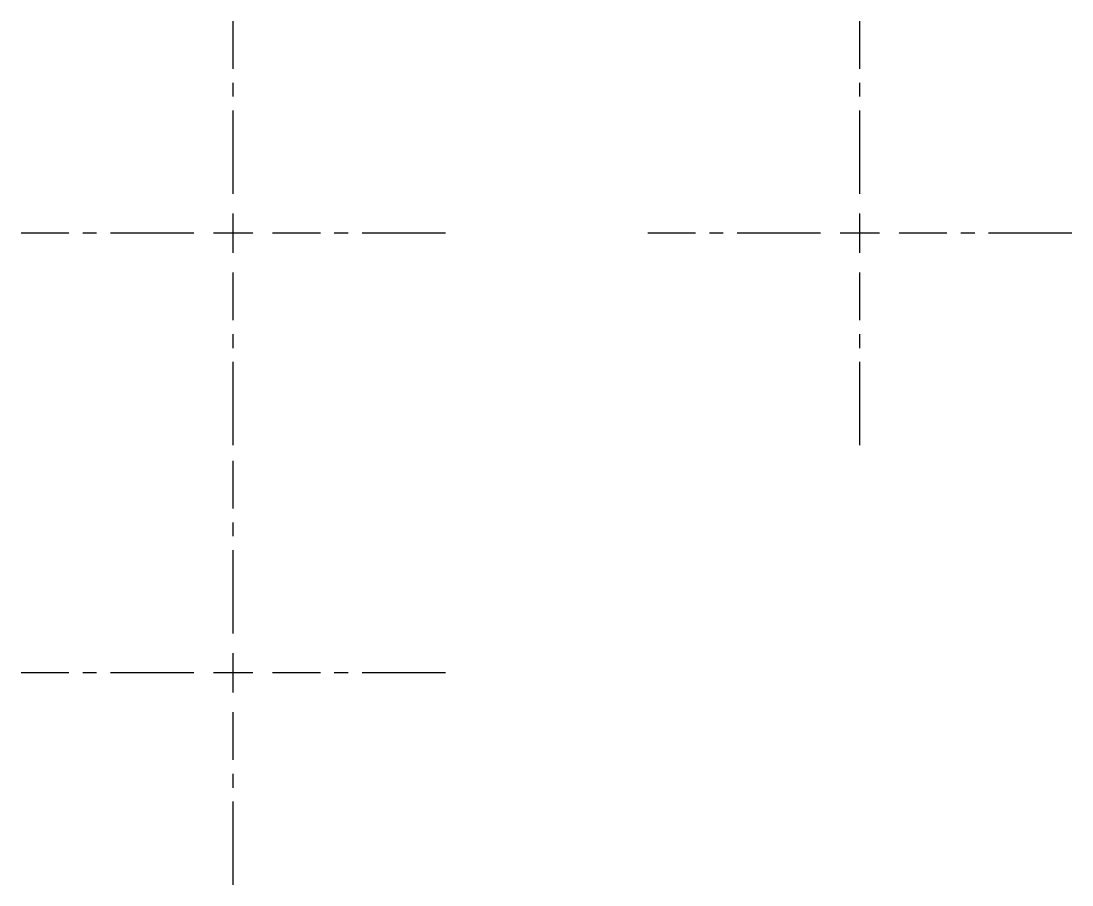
# Paper-space layout 'Лист1' of a CAD drawing. Header units: millimetres. Extents: x 27 to 267, y 5 to 203.
import ezdxf

# ---------------------------------------------------------------- set-up
doc = ezdxf.new("R2010")
doc.units = ezdxf.units.MM
doc.linetypes.add('CENTER2', pattern=[28.575, 19.05, -3.175, 3.175, -3.175])

# ---------------------------------------------------------------- blocks, each defined once
blk = doc.blocks.new('*U11')
at = {"color": 0, "linetype": 'CENTER2', "transparency": 16777216}
for p, q in [((0, 9), (0, 48.5)), ((-48.5, 0), (-9, 0)), ((9, 0), (48.5, 0)), ((0, -48.5), (0, -9))]:
    blk.add_line(p, q, dxfattribs=at)
at = {"color": 0, "linetype": 'Continuous', "transparency": 16777216}
for p, q in [((0, -4.5), (0, 4.5)), ((-4.5, 0), (4.5, 0))]:
    blk.add_line(p, q, dxfattribs=at)
blk = doc.blocks.new('*U12')
at = {"color": 0, "linetype": 'CENTER2', "transparency": 16777216}
for p, q in [((0, 9), (0, 48.5)), ((-48.5, 0), (-9, 0)), ((9, 0), (48.5, 0)), ((0, -48.5), (0, -9))]:
    blk.add_line(p, q, dxfattribs=at)
at = {"color": 0, "linetype": 'Continuous', "transparency": 16777216}
for p, q in [((0, -4.5), (0, 4.5)), ((-4.5, 0), (4.5, 0))]:
    blk.add_line(p, q, dxfattribs=at)
blk = doc.blocks.new('*U13')
at = {"color": 0, "linetype": 'CENTER2', "transparency": 16777216}
for p, q in [((0, 9), (0, 48.5)), ((-48.5, 0), (-9, 0)), ((9, 0), (48.5, 0)), ((0, -48.5), (0, -9))]:
    blk.add_line(p, q, dxfattribs=at)
at = {"color": 0, "linetype": 'Continuous', "transparency": 16777216}
for p, q in [((0, -4.5), (0, 4.5)), ((-4.5, 0), (4.5, 0))]:
    blk.add_line(p, q, dxfattribs=at)

psp = doc.layouts.new('Лист1')

# ---------------------------------------------------------------- block references
at = {"linetype": 'CENTER2', "extrusion": (0, 0, -1)}
psp.add_blockref('*U11', (-75.11, 154.05), dxfattribs=at)
at = {"linetype": 'CENTER2', "extrusion": (5.04871e-29, 2.52435e-29, -1)}
psp.add_blockref('*U13', (-218.36, 154.05), dxfattribs=at)
at = {"linetype": 'CENTER2', "extrusion": (0, 2.96652e-13, -1)}
psp.add_blockref('*U12', (-75.11, 53.54), dxfattribs=at)

doc.saveas('drawing.dxf')
